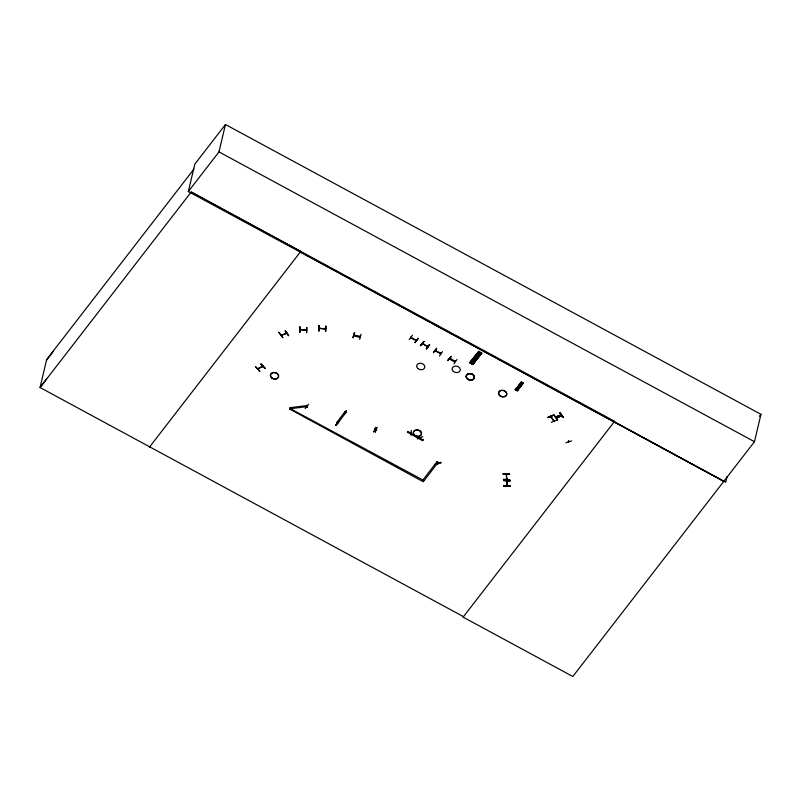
<?xml version="1.0" encoding="UTF-8"?>
<svg xmlns="http://www.w3.org/2000/svg" width="801" height="801" viewBox="0 0 801 801"><rect width="100%" height="100%" fill="white"/><g stroke="black" fill="none" stroke-linecap="round" stroke-linejoin="round"><path stroke-width="1.2" d="M375.459 432.44L375.829 427.083M376.48 429.807L375.839 429.767L376.48 429.857M410.482 432.62L410.983 432.87M411.324 430.377L411.063 435.333M503.909 485.947L510.507 486.047M503.919 486.167L510.507 486.017M509.967 479.689L503.408 479.288M410.853 337.201L411.574 337.511M416.58 340.545C405.086 333.647 413.426 340.575 416.59 340.035M422.858 343.949L422.267 343.379M435.854 350.528L435.013 350.728M450.272 358.267L450.232 358.708M455.338 361.521L449.882 358.057M262.548 366.768C264.08 364.845 255.899 370.292 258.272 368.78M257.992 368.81L263.088 366.097M307.544 406.347L307.394 407.008L306.883 406.247M345.331 413.126L344.61 412.805M506.632 474.352L506.482 474.853L506.532 473.882M507.003 481.381L507.063 486.067L507.353 485.156M507.343 486.027L507.444 485.576M506.502 474.753L506.312 473.862M506.843 478.557L506.562 479.469L506.813 478.618M506.803 479.409L506.743 478.898M507.313 486.007L507.043 480.48M281.722 335.349L281.391 335.118M286.848 333.466L286.277 333.717L286.277 333.036M281.221 335.509L286.938 333.066M300.405 251.904L723.844 481.321L188.345 191.519L194.813 164.125L225.451 124.505L760.95 414.307L754.472 441.701L572.815 676.495L463.108 617.12L614.627 421.306L191.129 192.12L40.05 387.514L463.539 616.7L463.188 617.16M188.345 191.519L218.973 151.9L225.451 124.505M259.754 371.394L255.749 366.758M257.862 368.58L257.772 368.981M257.992 369.231L258.222 368.39M258.373 368.38L258.463 368.56M260.886 364.205L265.241 368.49L261.166 364.055M262.438 366.147L262.418 366.808L262.798 365.957M265.041 368.41L260.936 363.974M281.221 334.868L281.041 335.369L286.698 333.286M281.311 335.539L281.862 335.018M281.682 335.138L281.712 334.758M282.793 337.611C278.007 330.733 276.886 330.282 282.783 337.621M285.146 330.993L288.75 335.669L285.466 330.873M286.648 333.316L286.778 333.516M299.594 332.135L299.554 326.948L299.964 331.954M300.655 329.121L299.904 329.692L306.473 330.262M305.972 329.862L305.812 329.732M305.972 329.581L305.782 330.242M306.563 329.682L306.332 330.302L306.423 329.622M306.813 327.589L306.583 332.545M423.999 480.61L290.393 408.69L290.142 407.339M438.227 462.207L423.288 481.761L289.842 409.161M289.762 409.501L290.473 408.34M318.938 325.516L318.968 330.923L318.578 325.697M319.108 327.849L319.038 328.45L325.516 329.001M319.178 327.809L318.988 328.47M319.749 328.21L319.629 327.849M319.539 328.51L319.699 327.909M305.181 408.59L308.545 404.255M325.016 328.32L324.916 328.72M325.596 331.454L325.857 326.357M290.393 408.69L307.284 406.588L307.023 405.246M307.003 406.107L306.873 406.758L307.153 406.127M325.536 328.37L325.446 329.041L325.606 328.42M307.364 406.247L307.364 406.968L306.853 406.678M325.837 326.317L325.586 331.274M353.201 337.752L354.623 332.585L353.261 337.531M354.002 334.798C353.291 336.24 360.62 337.902 360.43 336.47M353.982 335.459L354.152 334.788M360.33 336.871C357.717 334.908 352.921 336.24 354.603 334.898M346.372 411.944L337.632 423.489L336.6 422.548M336.72 422.888L336.901 422.407M337.471 422.538L337.261 423.188L337.071 422.317M337.301 422.748L336.71 422.838L337.551 422.638M339.103 420.795L335.759 425.201L339.364 421.186M359.599 336.901L359.859 336.27L360.19 337.041M359.689 336.4L359.849 336.3M359.629 339.424L361.041 334.257M346.242 410.803L342.858 415.158M344.62 413.296L344.73 412.665M344.58 413.246L344.881 412.685M336.52 422.888L345.261 411.344M345.151 413.556L345.271 412.905M373.486 431.759L376.86 427.594M374.628 428.966L374.528 429.506L374.808 428.875M375.038 429.306L375.198 429.096M375.279 429.206L374.548 429.486M376.059 429.356L376.059 429.616M375.959 430.037L376.51 429.396M376.48 430.037L376.58 429.456M409.191 339.634L412.445 335.198M410.843 337.712L410.963 337.061M411.514 337.291L411.394 337.942M418.232 338.312L414.948 342.488M416.5 340.265L416.099 340.225M422.257 343.889L422.377 343.239M427.924 346.663L422.538 343.259M422.928 343.469L422.658 344.1L422.958 343.549M426.312 348.896L429.626 344.47L426.392 348.685M427.914 346.433L427.334 346.633L427.454 345.982M427.604 346.002L427.334 346.633M423.339 439.599L422.628 440.75L407.489 432.18M428.004 346.212L427.794 346.873L422.177 343.779M407.409 432.52L408.12 431.359M410.382 433.051L410.482 432.36M410.933 432.41L410.322 432.991M411.073 432.47L410.983 433.051M436.405 348.375L433.471 352.52M440.84 353.161L440.69 353.832L435.073 350.758L435.223 350.187M435.113 350.818L435.374 350.207M420.074 438.117L420.155 437.596M440.68 353.371L440.149 353.191M420.485 437.606L420.385 438.527L420.355 437.526M440.17 353.581L440.43 352.971L440.099 353.521M440.93 353.271L435.283 350.608M442.482 351.659L439.469 355.984M417.301 438.908L422.848 436.655M447.669 360.42L451.203 356.405L448.009 360.38M449.611 358.177L450.092 358.498M449.721 358.037C448.78 358.968 455.268 363.173 455.328 361.041L454.678 361.431L454.948 360.8M451.203 356.405L447.929 360.53M422.898 480.009L437.116 461.606M454.678 361.431L454.858 360.81M456.97 359.489L453.977 363.834M435.083 464.55L440.83 462.527M437.596 462.678L437.767 463.499L437.466 463.028L438.117 462.968M437.887 462.638L437.797 463.559L438.087 462.978M519.188 384.86L521.101 385.812M520.33 383.419L522.242 384.37M520.74 382.908L522.653 383.859M515.343 389.707L521.371 382.057L523.253 383.098L517.336 390.888M503.539 480.41L510.167 480.81L503.599 480.46M506.472 474.803L506.532 479.399M506.552 479.409L506.622 478.547M506.943 478.978L506.783 479.479L506.442 474.272M506.813 480.46L506.723 480.86M507.023 481.441L507.143 480.95M507.033 485.997L507.123 485.146M548.174 417.121L553.861 415.058L547.994 417.431M550.848 416.12L550.798 416.63L550.988 415.969M551.178 415.899L551.038 417.021L551.539 416.31M551.088 417.001L551.308 415.969M551.408 416.46L551.318 416.981L551.128 416.3M551.328 422.307L557.035 420.004M554.192 415.108L557.616 419.864M553.741 420.485L553.771 420.375M554.032 420.815L554.002 420.355M554.322 420.715C554.743 423.469 549.456 414.117 551.298 416.9M556.214 417.571L561.771 415.319M559.879 412.865L563.574 417.521L559.889 412.705M568.42 441.051L568.72 441.481M568.62 440.981L568.94 441.341M568.71 441.001L568.62 441.922L568.33 441.451M727.098 476.395L725.696 482.302L614.267 421.767M352.861 337.642L354.573 332.595M359.639 336.871L360.25 336.831M420.084 438.067L420.615 438.337M554.212 421.156L553.711 420.885M259.854 371.153L255.709 366.908M46.468 360.35L52.966 351.809M46.548 378.973L40.05 387.514L46.658 359.559L193.922 169.091M149.326 447.308L300.755 251.444L191.249 191.96M414.898 342.718L418.232 338.533M420.605 345.812L423.809 341.546M426.623 349.036L429.646 344.71M433.451 352.76L436.745 348.325M759.458 416.24L760.95 414.307M342.938 415.228L346.272 410.823M339.133 420.815L335.849 425.221M374.648 429.286L374.988 429.716M373.807 431.909L377.091 427.734M478.958 351.609L469.997 362.893L479.579 351.949L470.547 363.203L479.378 351.729L478.848 351.359L469.656 362.713L478.648 351.439L481.671 352.931L472.87 364.505L481.832 353.221M480.92 352.71L471.889 363.944L472.51 364.295M481.671 353.031L481.121 352.63L472.159 364.004M481.251 352.911L472.27 364.165L481.671 352.931L472.82 364.465L469.626 362.693M481.471 353.011L472.71 364.215M515.614 389.927L521.221 382.197L521.711 382.397M515.443 389.837L521.721 382.347L515.854 390.067L515.223 389.717M515.814 390.037L521.721 382.407L515.203 389.686M516.625 390.257L516.104 389.867M517.086 390.758L523.253 383.098M516.755 390.568L522.863 382.988L517.256 390.718L515.373 389.666M299.874 332.145L299.804 326.968M299.975 329.511L306.473 330.082M319.018 328.25L325.516 328.821M410.382 432.79L410.893 432.84M557.386 419.964L553.942 415.228M555.564 416.981L561.171 414.758M561.391 414.798L555.714 417.151L561.311 414.948M556.214 417.591L561.791 415.349M306.903 406.507L307.434 406.768M548.144 417.361L553.881 415.068M440.83 462.277L435.143 464.59M435.273 464.79L440.961 462.748M565.987 442.753L571.654 440.9M344.69 413.096L345.201 413.376M299.904 326.778L299.934 331.974M318.618 330.873L318.598 325.687M558.738 416.059L559.128 416.58L558.868 416.13M479.198 351.749L470.417 363.013M522.953 383.178L521.221 382.197M290.062 407.689L306.943 405.586M563.323 417.591L559.849 412.695M503.048 474.002L509.616 474.342M503.559 480.6L510.127 480.94M503.919 485.887L510.477 486.217L503.919 486.197M306.813 327.619L306.593 332.745M553.972 421.246L551.048 416.53M355.694 335.359L357.687 335.879M218.973 151.9L754.472 441.701M408.039 431.699L423.258 439.939M345.181 411.694L346.292 412.295M437.036 461.947L438.147 462.547M477.927 352.51L480.76 354.072M477.316 353.271L480.149 354.843M476.405 354.422L479.238 355.984M475.604 355.434L478.437 357.006M474.693 356.585L477.526 358.147M470.788 361.491L473.621 363.063M516.144 388.885L517.746 389.777M515.974 388.906L517.867 389.947M339.133 421.036L336.08 425.351M285.206 330.763L288.52 335.719M325.546 326.097L325.536 331.504M318.968 325.516L318.968 330.923M519.388 385.531L520.32 385.822L519.438 385.441M416.099 339.834L415.919 340.455L416.19 339.824M423.909 341.376L420.285 345.631L423.889 341.376M518.607 385.531L520.47 386.673L518.607 385.531M519.749 384.09L521.621 385.231L519.749 384.09M503.098 473.862L509.656 474.192L503.098 473.862M561.902 415.759L556.325 417.982L561.912 415.779M271.629 377.872A4.145 3.204 13.3 0 0 278.478 377.021A4.145 3.204 13.3 0 0 273.451 372.505A4.145 3.204 13.3 0 0 271.659 377.762A4.145 3.204 13.3 0 0 278.508 376.911A4.145 3.204 13.3 0 0 273.421 372.615A4.145 3.204 13.3 0 0 271.629 377.872M499.794 395.614A4.145 3.194 13.3 0 0 506.643 394.773A4.145 3.194 13.3 0 0 501.586 390.367A4.145 3.194 13.3 0 0 499.794 395.614A4.145 3.194 13.3 0 0 506.632 394.783A4.145 3.194 13.3 0 0 501.586 390.387A4.145 3.194 13.3 0 0 499.794 395.634M417.852 368.52A4.145 3.194 13.3 0 0 424.69 367.669A4.145 3.194 13.3 0 0 419.644 363.274A4.145 3.194 13.3 0 0 417.852 368.52M467.373 378.963A4.145 3.194 13.3 0 0 474.222 378.112A4.145 3.194 13.3 0 0 469.166 373.717A4.145 3.194 13.3 0 0 467.373 378.963M467.434 378.793A4.115 3.174 13.3 0 0 474.232 377.942A4.125 3.184 13.3 0 0 469.216 373.566A4.125 3.184 13.3 0 0 467.424 378.793A4.125 3.184 13.3 0 0 474.242 377.942A4.115 3.174 13.3 0 0 469.216 373.576A4.115 3.174 13.3 0 0 467.434 378.793M453.346 371.374A4.145 3.194 13.3 0 0 460.185 370.523A4.145 3.194 13.3 0 0 455.138 366.127A4.145 3.194 13.3 0 0 453.346 371.374M414.538 435.313A4.145 3.194 13.3 0 0 421.376 434.462A4.145 3.194 13.3 0 0 416.33 430.067A4.145 3.194 13.3 0 0 414.538 435.313M414.598 435.123A4.115 3.174 13.3 0 0 421.396 434.282A4.115 3.174 13.3 0 0 416.38 429.907A4.115 3.174 13.3 0 0 414.598 435.123"/></g></svg>
